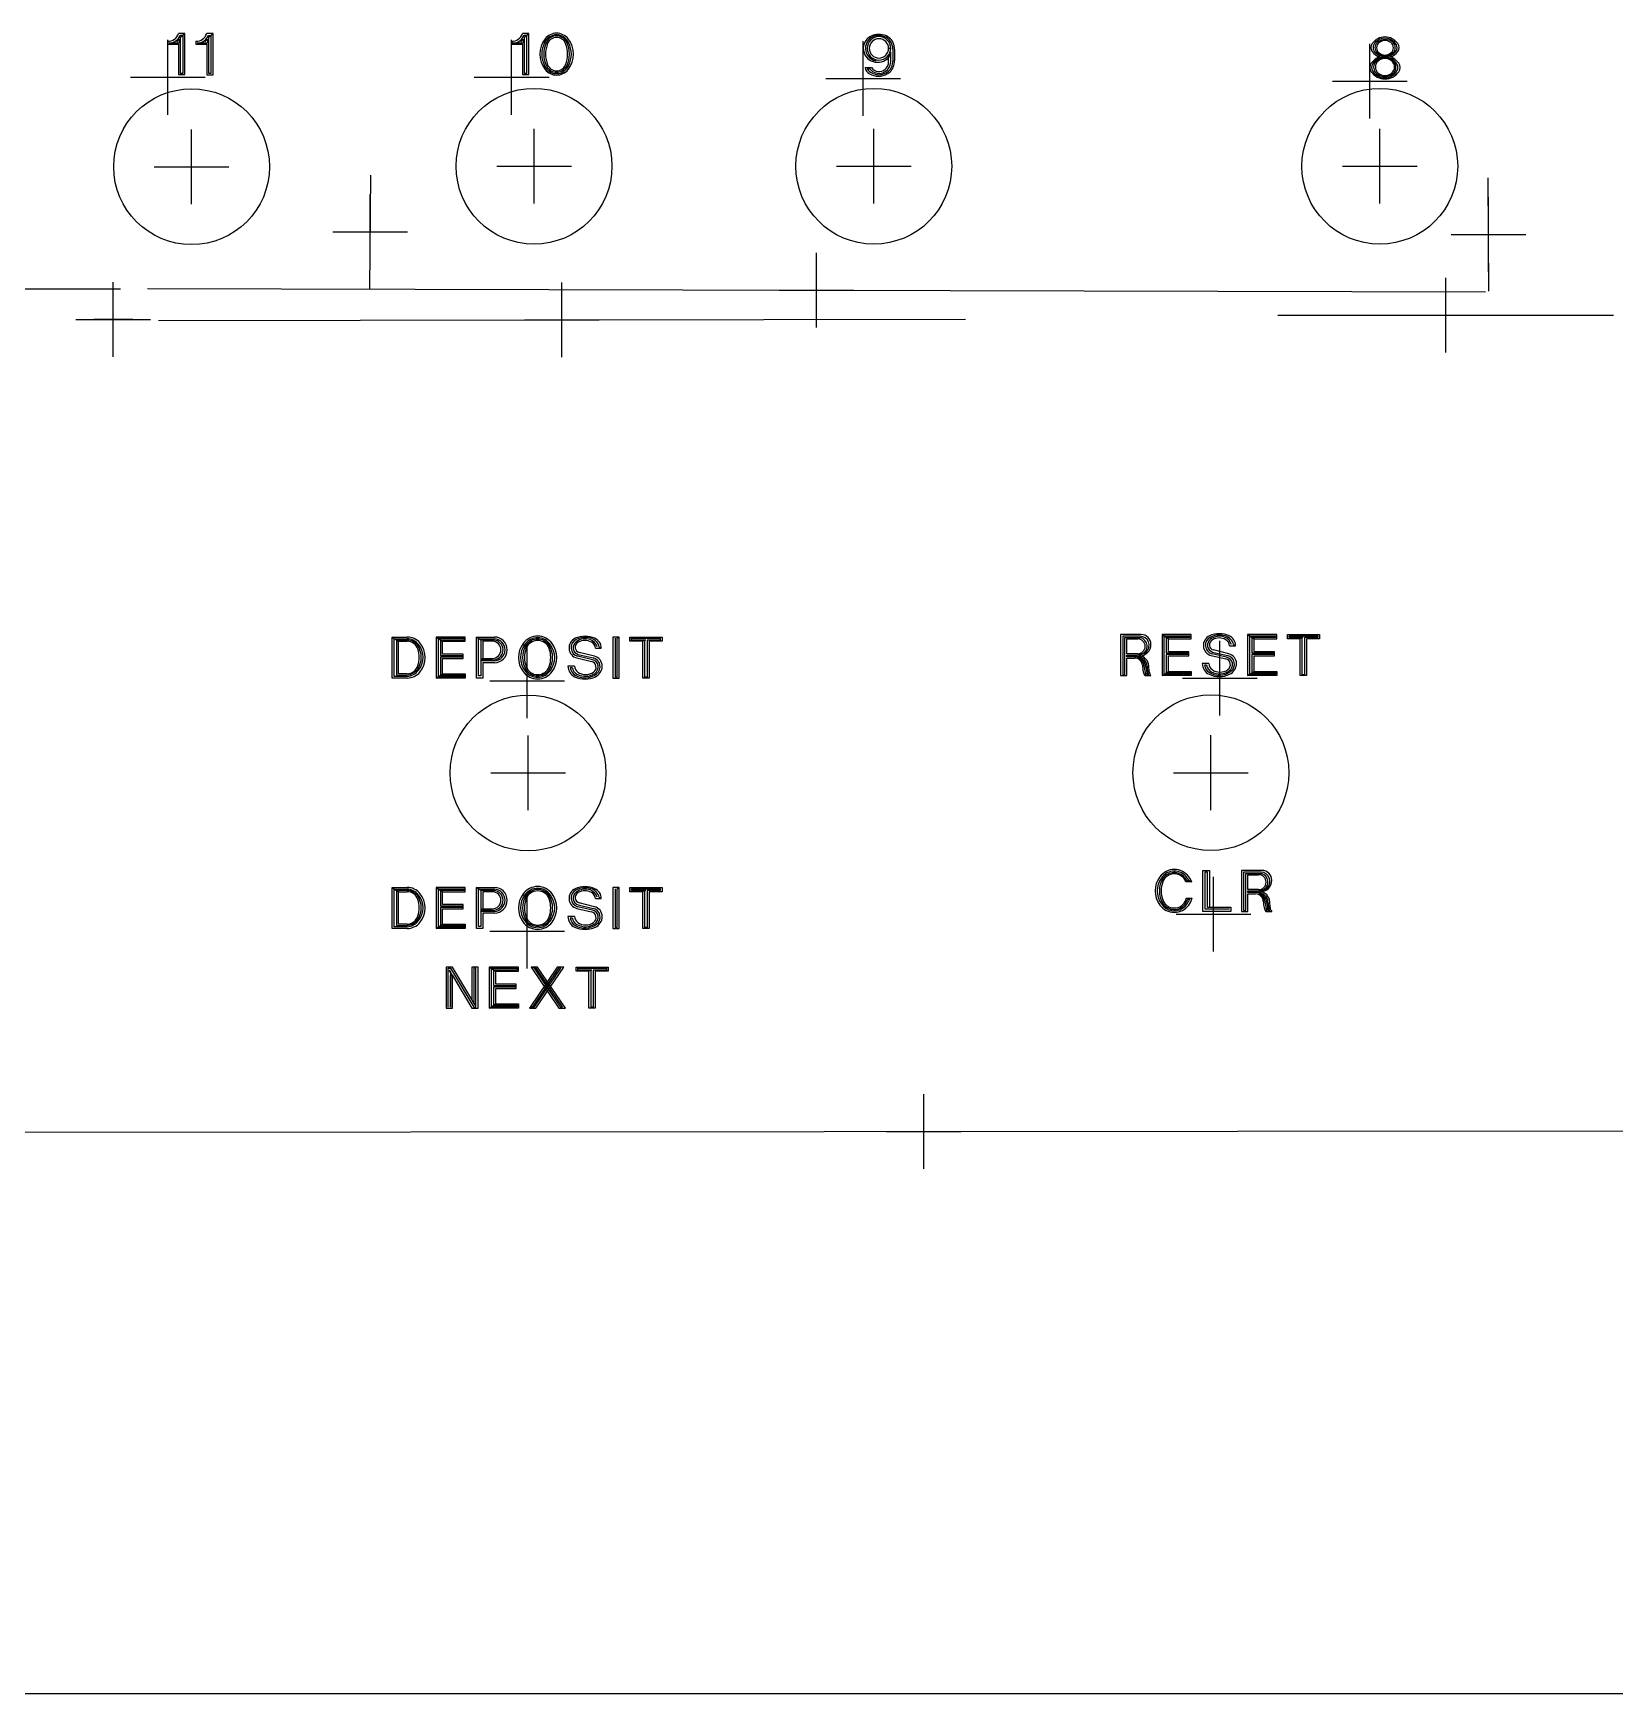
# Model space of a CAD drawing. Header units: millimetres. Extents: x -1 to 346, y -1 to 125.
# Drawn here: x 139.9 to 198.7, y 0 to 61.8 of the extents above; entities that cross this region are included whole.
import ezdxf

# ---------------------------------------------------------------- set-up
doc = ezdxf.new("R2010")
doc.units = ezdxf.units.MM
for name, color, linetype in [('Contour', 7, 'CONTINUOUS'), ('Engraving', 7, 'CONTINUOUS'), ('Reference_points', 1, 'CONTINUOUS')]:
    doc.layers.add(name, color=color, linetype=linetype)

msp = doc.modelspace()

# ---------------------------------------------------------------- linework, layer by layer
at = {"layer": 'Contour', "color": 7, "linetype": 'CONTINUOUS'}
msp.add_line((346, 0), (0, 0), dxfattribs=at)
for centre in [(145.745, 56.848), (158.491, 56.865), (171.138, 56.865), (189.973, 56.865), (158.269, 34.279), (183.686, 34.29)]:
    msp.add_circle(centre, 2.9, dxfattribs=at)
at = {"layer": 'Engraving', "color": 255, "linetype": 'CONTINUOUS'}
for p, q in [((144.85892, 61.5165), (144.85892, 61.40508)), ((144.85892, 61.40508), (145.25683, 61.40508)), ((145.28867, 61.45283), (144.90667, 61.45283)), ((145.19317, 61.50058), (145.28867, 61.59608)), ((145.49558, 61.803), (145.25683, 61.803)), ((145.25683, 61.40508), (145.25683, 60.275)), ((145.28867, 61.59608), (145.28867, 61.45283)), ((145.3205, 61.73933), (145.416, 61.73933)), ((145.33642, 61.67567), (145.49558, 61.803)), ((145.33642, 60.32275), (145.33642, 61.67567)), ((145.416, 61.73933), (145.416, 60.32275)), ((145.49558, 60.275), (145.49558, 61.803)), ((145.90892, 61.5155), (145.90892, 61.40408)), ((145.90892, 61.40408), (146.30683, 61.40408)), ((146.33867, 61.45183), (145.95667, 61.45183)), ((146.24317, 61.49958), (146.33867, 61.59508)), ((146.54558, 61.802), (146.30683, 61.802)), ((146.30683, 61.40408), (146.30683, 60.274)), ((146.33867, 61.59508), (146.33867, 61.45183)), ((146.3705, 61.73833), (146.466, 61.73833)), ((146.38642, 61.67467), (146.54558, 61.802)), ((146.38642, 60.32175), (146.38642, 61.67467)), ((146.466, 61.73833), (146.466, 60.32175)), ((146.54558, 60.274), (146.54558, 61.802)), ((157.65992, 61.5165), (157.65992, 61.40508)), ((157.65992, 61.40508), (158.05783, 61.40508)), ((158.08967, 61.45283), (157.70767, 61.45283)), ((157.99417, 61.50058), (158.08967, 61.59608)), ((158.29658, 61.803), (158.05783, 61.803)), ((158.05783, 61.40508), (158.05783, 60.275)), ((158.08967, 61.59608), (158.08967, 61.45283)), ((158.1215, 61.73933), (158.217, 61.73933)), ((158.13742, 61.67567), (158.29658, 61.803)), ((158.13742, 60.32275), (158.13742, 61.67567)), ((158.217, 61.73933), (158.217, 60.32275)), ((158.29658, 60.275), (158.29658, 61.803)), ((158.885, 61.46775), (158.90092, 61.611)), ((158.99642, 61.43592), (158.885, 61.46775)), ((158.96458, 61.49958), (158.99642, 61.43592)), ((171.688, 60.9025), (171.76758, 61.25267)), ((171.76758, 61.25267), (171.688, 61.25267)), ((171.84717, 61.22083), (171.84717, 60.75925)), ((171.76758, 61.0935), (171.688, 60.9025)), ((171.688, 60.75925), (171.688, 60.9025)), ((171.76758, 60.75925), (171.76758, 61.0935)), ((189.975, 60.94075), (189.784, 60.71792)), ((189.784, 60.71792), (189.91133, 60.78158)), ((189.94317, 61.084), (189.81583, 61.084)), ((189.81583, 61.084), (189.975, 60.94075)), ((189.8795, 61.09992), (189.94317, 61.084)), ((190.13417, 60.94075), (190.21375, 60.94075)), ((145.25683, 60.275), (145.49558, 60.275)), ((145.416, 60.32275), (145.33642, 60.32275)), ((146.30683, 60.274), (146.54558, 60.274)), ((146.466, 60.32175), (146.38642, 60.32175)), ((158.05783, 60.275), (158.29658, 60.275)), ((158.217, 60.32275), (158.13742, 60.32275)), ((170.81258, 60.53642), (171.05133, 60.53642)), ((170.89217, 60.48867), (170.98767, 60.48867)), ((152.40202, 56.53195), (152.37198, 52.30405)), ((194.02851, 52.21904), (194.00149, 56.43696)), ((78.843, 52.31273), (143.103, 52.29927)), ((144.10607, 52.3164), (193.90193, 52.1956)), ((186.181, 51.32049), (198.675, 51.32551)), ((143.554, 51.161), (142.102, 51.161)), ((144.51402, 51.12062), (174.54998, 51.16938)), ((153.29158, 39.27633), (153.212, 39.34)), ((153.212, 39.34), (153.76908, 39.34)), ((153.212, 37.812), (153.212, 39.34)), ((153.212, 39.34), (153.45075, 39.18083)), ((153.37117, 39.22858), (153.29158, 39.27633)), ((153.29158, 39.27633), (153.76908, 39.27633)), ((153.29158, 37.87567), (153.29158, 39.27633)), ((153.37117, 39.22858), (153.37117, 37.92342)), ((153.785, 39.22858), (153.37117, 39.22858)), ((153.45075, 39.18083), (153.76908, 39.18083)), ((153.45075, 37.97117), (153.45075, 39.18083)), ((154.9315, 39.29225), (154.85192, 39.34)), ((154.85192, 39.34), (154.85192, 37.812)), ((155.93425, 39.34), (154.85192, 39.34)), ((154.85192, 39.34), (155.09067, 39.18083)), ((155.09067, 39.18083), (154.85192, 39.34)), ((154.9315, 39.29225), (155.8865, 39.29225)), ((154.9315, 37.85975), (154.9315, 39.29225)), ((155.8865, 39.22858), (155.01108, 39.22858)), ((155.01108, 39.22858), (155.01108, 38.65558)), ((155.09067, 38.70333), (155.09067, 39.18083)), ((155.09067, 39.18083), (155.93425, 39.18083)), ((155.8865, 39.29225), (155.8865, 39.22858)), ((155.93425, 39.18083), (155.93425, 39.34)), ((156.50808, 39.22858), (156.34892, 39.34)), ((156.34892, 39.34), (157.01742, 39.34)), ((156.34892, 37.812), (156.34892, 39.34)), ((156.4285, 37.89158), (156.4285, 39.27633)), ((156.4285, 39.27633), (157.01742, 39.27633)), ((156.50808, 39.22858), (156.50808, 37.89158)), ((157.0015, 39.22858), (156.50808, 39.22858)), ((156.93783, 39.18083), (156.58767, 39.18083)), ((156.58767, 39.18083), (156.58767, 38.54417)), ((158.19542, 38.91025), (158.084, 39.10125)), ((158.14767, 39.0535), (158.21133, 39.0535)), ((158.21133, 39.0535), (158.19542, 38.91025)), ((160.91683, 38.97392), (160.99642, 38.92617)), ((161.66475, 39.34), (161.426, 39.34)), ((161.426, 39.34), (161.426, 37.812)), ((161.50558, 39.29225), (161.50558, 37.84383)), ((161.58517, 39.29225), (161.66475, 39.34)), ((161.58517, 37.84383), (161.58517, 39.29225)), ((161.66475, 37.812), (161.66475, 39.34)), ((162.062, 39.18083), (162.062, 39.34)), ((162.062, 39.34), (163.25575, 39.34)), ((162.5395, 39.18083), (162.062, 39.18083)), ((162.12567, 39.22858), (162.12567, 39.29225)), ((162.12567, 39.29225), (163.19208, 39.29225)), ((162.65092, 39.22858), (162.12567, 39.22858)), ((162.61908, 39.22858), (162.5395, 39.18083)), ((162.5395, 37.812), (162.5395, 39.18083)), ((162.61908, 37.84383), (162.61908, 39.22858)), ((163.19208, 39.22858), (162.69867, 39.22858)), ((162.69867, 39.22858), (162.69867, 37.84383)), ((163.25575, 39.18083), (162.77825, 39.18083)), ((162.77825, 39.18083), (162.77825, 37.812)), ((163.19208, 39.29225), (163.19208, 39.22858)), ((163.25575, 39.34), (163.25575, 39.18083)), ((181.088, 39.432), (180.324, 39.432)), ((180.324, 39.432), (180.324, 37.904)), ((181.05617, 39.36833), (180.40358, 39.36833)), ((180.40358, 39.36833), (180.40358, 37.93583)), ((180.48317, 37.93583), (180.48317, 39.32058)), ((180.48317, 39.32058), (181.05617, 39.32058)), ((180.56275, 38.71575), (180.56275, 39.27283)), ((180.56275, 39.27283), (180.96067, 39.27283)), ((181.9475, 39.38325), (181.86792, 39.431)), ((181.86792, 39.431), (181.86792, 37.903)), ((182.95025, 39.431), (181.86792, 39.431)), ((181.86792, 39.431), (182.10667, 39.27183)), ((182.10667, 39.27183), (181.86792, 39.431)), ((181.9475, 39.38325), (182.9025, 39.38325)), ((181.9475, 37.95075), (181.9475, 39.38325)), ((182.9025, 39.31958), (182.02708, 39.31958)), ((182.02708, 39.31958), (182.02708, 38.74658)), ((182.10667, 38.79433), (182.10667, 39.27183)), ((182.10667, 39.27183), (182.95025, 39.27183)), ((182.9025, 39.38325), (182.9025, 39.31958)), ((182.95025, 39.27183), (182.95025, 39.431)), ((184.38358, 39.01717), (184.60642, 39.01717)), ((184.52683, 39.06492), (184.60642, 39.01717)), ((185.1315, 39.38325), (185.05192, 39.431)), ((185.05192, 39.431), (185.05192, 37.903)), ((186.13425, 39.431), (185.05192, 39.431)), ((185.05192, 39.431), (185.29067, 39.27183)), ((185.29067, 39.27183), (185.05192, 39.431)), ((185.1315, 39.38325), (186.0865, 39.38325)), ((185.1315, 37.95075), (185.1315, 39.38325)), ((186.0865, 39.31958), (185.21108, 39.31958)), ((185.21108, 39.31958), (185.21108, 38.74658)), ((185.29067, 38.79433), (185.29067, 39.27183)), ((185.29067, 39.27183), (186.13425, 39.27183)), ((186.0865, 39.38325), (186.0865, 39.31958)), ((186.13425, 39.27183), (186.13425, 39.431)), ((186.532, 39.27183), (186.532, 39.431)), ((186.532, 39.431), (187.72575, 39.431)), ((187.0095, 39.27183), (186.532, 39.27183)), ((186.59567, 39.31958), (186.59567, 39.38325)), ((186.59567, 39.38325), (187.66208, 39.38325)), ((187.12092, 39.31958), (186.59567, 39.31958)), ((187.08908, 39.31958), (187.0095, 39.27183)), ((187.0095, 37.903), (187.0095, 39.27183)), ((187.08908, 37.93483), (187.08908, 39.31958)), ((187.66208, 39.31958), (187.16867, 39.31958)), ((187.16867, 39.31958), (187.16867, 37.93483)), ((187.72575, 39.27183), (187.24825, 39.27183)), ((187.24825, 39.27183), (187.24825, 37.903)), ((187.66208, 39.38325), (187.66208, 39.31958)), ((187.72575, 39.431), (187.72575, 39.27183)), ((155.01108, 38.65558), (155.82283, 38.65558)), ((155.82283, 38.59192), (155.01108, 38.59192)), ((155.01108, 38.59192), (155.01108, 37.92342)), ((155.85467, 38.70333), (155.09067, 38.70333)), ((155.09067, 37.97117), (155.09067, 38.54417)), ((155.09067, 38.54417), (155.85467, 38.54417)), ((155.82283, 38.65558), (155.82283, 38.59192)), ((155.85467, 38.54417), (155.85467, 38.70333)), ((156.50808, 38.44867), (156.58767, 38.54417)), ((157.01742, 38.44867), (156.50808, 38.44867)), ((156.58767, 38.54417), (156.93783, 38.54417)), ((156.58767, 38.54417), (156.58767, 38.49642)), ((156.58767, 38.49642), (157.03333, 38.49642)), ((157.01742, 38.385), (156.58767, 38.385)), ((156.58767, 38.385), (156.58767, 37.812)), ((160.08917, 38.56008), (160.63033, 38.43275)), ((160.66217, 38.49642), (160.121, 38.62375)), ((160.13692, 38.68742), (160.694, 38.56008)), ((160.74175, 38.62375), (160.16875, 38.767)), ((160.77358, 38.92617), (160.99642, 38.92617)), ((180.96067, 38.71575), (180.56275, 38.71575)), ((180.56275, 38.60433), (180.56275, 38.668)), ((180.56275, 38.668), (180.94475, 38.668)), ((180.94475, 38.60433), (180.56275, 38.60433)), ((180.56275, 37.904), (180.56275, 38.55658)), ((180.56275, 38.55658), (180.84925, 38.55658)), ((181.10392, 38.69983), (180.96067, 38.71575)), ((180.96067, 38.71575), (181.02433, 38.63617)), ((182.02708, 38.74658), (182.83883, 38.74658)), ((182.83883, 38.68292), (182.02708, 38.68292)), ((182.02708, 38.68292), (182.02708, 38.01442)), ((182.87067, 38.79433), (182.10667, 38.79433)), ((182.10667, 38.06217), (182.10667, 38.63517)), ((182.10667, 38.63517), (182.87067, 38.63517)), ((182.83883, 38.74658), (182.83883, 38.68292)), ((182.87067, 38.63517), (182.87067, 38.79433)), ((183.60367, 38.34867), (183.36492, 38.34867)), ((183.69917, 38.65108), (184.24033, 38.52375)), ((184.27217, 38.58742), (183.731, 38.71475)), ((183.74692, 38.77842), (184.304, 38.65108)), ((184.35175, 38.71475), (183.77875, 38.858)), ((185.21108, 38.74658), (186.02283, 38.74658)), ((186.02283, 38.68292), (185.21108, 38.68292)), ((185.21108, 38.68292), (185.21108, 38.01442)), ((186.05467, 38.79433), (185.29067, 38.79433)), ((185.29067, 38.06217), (185.29067, 38.63517)), ((185.29067, 38.63517), (186.05467, 38.63517)), ((186.02283, 38.74658), (186.02283, 38.68292)), ((186.05467, 38.63517), (186.05467, 38.79433)), ((153.76908, 37.812), (153.212, 37.812)), ((153.76908, 37.87567), (153.29158, 37.87567)), ((153.37117, 37.92342), (153.76908, 37.92342)), ((153.76908, 37.97117), (153.45075, 37.97117)), ((154.85192, 37.812), (155.09067, 37.97117)), ((154.85192, 37.812), (155.09067, 37.97117)), ((155.93425, 37.812), (154.85192, 37.812)), ((155.90242, 37.85975), (154.9315, 37.85975)), ((155.01108, 37.92342), (155.90242, 37.92342)), ((155.09067, 37.97117), (155.93425, 37.97117)), ((155.90242, 37.92342), (155.90242, 37.85975)), ((155.93425, 37.97117), (155.93425, 37.812)), ((156.58767, 37.812), (156.34892, 37.812)), ((156.50808, 37.89158), (156.4285, 37.89158)), ((159.99367, 38.25767), (159.75492, 38.25767)), ((159.8345, 38.20992), (159.91408, 38.20992)), ((161.426, 37.812), (161.66475, 37.812)), ((161.50558, 37.84383), (161.58517, 37.84383)), ((162.77825, 37.812), (162.5395, 37.812)), ((162.69867, 37.84383), (162.61908, 37.84383)), ((180.324, 37.904), (180.56275, 37.904)), ((180.40358, 37.93583), (180.48317, 37.93583)), ((181.23125, 37.904), (181.26308, 37.95175)), ((181.23125, 37.904), (181.45408, 37.904)), ((181.26308, 38.23825), (181.31083, 37.93583)), ((181.31083, 37.93583), (181.35858, 37.91992)), ((181.39042, 38.04725), (181.3745, 38.27008)), ((181.86792, 37.903), (182.10667, 38.06217)), ((181.86792, 37.903), (182.10667, 38.06217)), ((182.95025, 37.903), (181.86792, 37.903)), ((182.91842, 37.95075), (181.9475, 37.95075)), ((182.02708, 38.01442), (182.91842, 38.01442)), ((182.10667, 38.06217), (182.95025, 38.06217)), ((182.91842, 38.01442), (182.91842, 37.95075)), ((182.95025, 38.06217), (182.95025, 37.903)), ((183.4445, 38.30092), (183.52408, 38.30092)), ((185.05192, 37.903), (185.29067, 38.06217)), ((185.05192, 37.903), (185.29067, 38.06217)), ((186.13425, 37.903), (185.05192, 37.903)), ((186.10242, 37.95075), (185.1315, 37.95075)), ((185.21108, 38.01442), (186.10242, 38.01442)), ((185.29067, 38.06217), (186.13425, 38.06217)), ((186.10242, 38.01442), (186.10242, 37.95075)), ((186.13425, 38.06217), (186.13425, 37.903)), ((187.24825, 37.903), (187.0095, 37.903)), ((187.16867, 37.93483), (187.08908, 37.93483)), ((182.78583, 30.27), (182.70625, 30.39733)), ((183.391, 29.124), (183.391, 30.652)), ((183.391, 30.652), (183.62975, 30.652)), ((183.47058, 29.20358), (183.47058, 30.60425)), ((183.47058, 30.60425), (183.55017, 30.60425)), ((183.55017, 30.60425), (183.55017, 29.28317)), ((183.62975, 30.652), (183.62975, 29.28317)), ((185.587, 30.651), (184.823, 30.651)), ((184.823, 30.651), (184.823, 29.123)), ((185.55517, 30.58733), (184.90258, 30.58733)), ((184.90258, 30.58733), (184.90258, 29.15483)), ((184.98217, 29.15483), (184.98217, 30.53958)), ((184.98217, 30.53958), (185.55517, 30.53958)), ((185.06175, 29.93475), (185.06175, 30.49183)), ((185.06175, 30.49183), (185.45967, 30.49183)), ((153.29158, 29.95433), (153.212, 30.018)), ((153.212, 30.018), (153.76908, 30.018)), ((153.212, 28.49), (153.212, 30.018)), ((153.212, 30.018), (153.45075, 29.85883)), ((153.37117, 29.90658), (153.29158, 29.95433)), ((153.29158, 29.95433), (153.76908, 29.95433)), ((153.29158, 28.55367), (153.29158, 29.95433)), ((153.37117, 29.90658), (153.37117, 28.60142)), ((153.785, 29.90658), (153.37117, 29.90658)), ((153.45075, 29.85883), (153.76908, 29.85883)), ((153.45075, 28.64917), (153.45075, 29.85883)), ((154.9315, 29.97025), (154.85192, 30.018)), ((154.85192, 30.018), (154.85192, 28.49)), ((155.93425, 30.018), (154.85192, 30.018)), ((154.85192, 30.018), (155.09067, 29.85883)), ((155.09067, 29.85883), (154.85192, 30.018)), ((154.9315, 29.97025), (155.8865, 29.97025)), ((154.9315, 28.53775), (154.9315, 29.97025)), ((155.8865, 29.90658), (155.01108, 29.90658)), ((155.01108, 29.90658), (155.01108, 29.33358)), ((155.09067, 29.38133), (155.09067, 29.85883)), ((155.09067, 29.85883), (155.93425, 29.85883)), ((155.8865, 29.97025), (155.8865, 29.90658)), ((155.93425, 29.85883), (155.93425, 30.018)), ((156.50808, 29.90658), (156.34892, 30.018)), ((156.34892, 30.018), (157.01742, 30.018)), ((156.34892, 28.49), (156.34892, 30.018)), ((156.4285, 28.56958), (156.4285, 29.95433)), ((156.4285, 29.95433), (157.01742, 29.95433)), ((156.50808, 29.90658), (156.50808, 28.56958)), ((157.0015, 29.90658), (156.50808, 29.90658)), ((156.93783, 29.85883), (156.58767, 29.85883)), ((156.58767, 29.85883), (156.58767, 29.22217)), ((158.19542, 29.58825), (158.084, 29.77925)), ((158.14767, 29.7315), (158.21133, 29.7315)), ((158.21133, 29.7315), (158.19542, 29.58825)), ((161.66475, 30.018), (161.426, 30.018)), ((161.426, 30.018), (161.426, 28.49)), ((161.50558, 29.97025), (161.50558, 28.52183)), ((161.58517, 29.97025), (161.66475, 30.018)), ((161.58517, 28.52183), (161.58517, 29.97025)), ((161.66475, 28.49), (161.66475, 30.018)), ((162.062, 29.85883), (162.062, 30.018)), ((162.062, 30.018), (163.25575, 30.018)), ((162.5395, 29.85883), (162.062, 29.85883)), ((162.12567, 29.90658), (162.12567, 29.97025)), ((162.12567, 29.97025), (163.19208, 29.97025)), ((162.65092, 29.90658), (162.12567, 29.90658)), ((162.61908, 29.90658), (162.5395, 29.85883)), ((162.5395, 28.49), (162.5395, 29.85883)), ((162.61908, 28.52183), (162.61908, 29.90658)), ((163.19208, 29.90658), (162.69867, 29.90658)), ((162.69867, 29.90658), (162.69867, 28.52183)), ((163.25575, 29.85883), (162.77825, 29.85883)), ((162.77825, 29.85883), (162.77825, 28.49)), ((163.19208, 29.97025), (163.19208, 29.90658)), ((163.25575, 30.018), (163.25575, 29.85883)), ((182.97683, 30.22225), (182.754, 30.22225)), ((182.8495, 30.27), (182.78583, 30.27)), ((182.86542, 30.28592), (182.97683, 30.22225)), ((185.45967, 29.93475), (185.06175, 29.93475)), ((185.06175, 29.82333), (185.06175, 29.887)), ((185.06175, 29.887), (185.44375, 29.887)), ((185.44375, 29.82333), (185.06175, 29.82333)), ((185.06175, 29.123), (185.06175, 29.77558)), ((185.06175, 29.77558), (185.34825, 29.77558)), ((185.60292, 29.91883), (185.45967, 29.93475)), ((185.45967, 29.93475), (185.52333, 29.85517)), ((155.01108, 29.33358), (155.82283, 29.33358)), ((155.82283, 29.26992), (155.01108, 29.26992)), ((155.01108, 29.26992), (155.01108, 28.60142)), ((155.85467, 29.38133), (155.09067, 29.38133)), ((155.09067, 28.64917), (155.09067, 29.22217)), ((155.09067, 29.22217), (155.85467, 29.22217)), ((155.82283, 29.33358), (155.82283, 29.26992)), ((155.85467, 29.22217), (155.85467, 29.38133)), ((156.50808, 29.12667), (156.58767, 29.22217)), ((157.01742, 29.12667), (156.50808, 29.12667)), ((156.58767, 29.22217), (156.93783, 29.22217)), ((156.58767, 29.22217), (156.58767, 29.17442)), ((156.58767, 29.17442), (157.03333, 29.17442)), ((157.01742, 29.063), (156.58767, 29.063)), ((156.58767, 29.063), (156.58767, 28.49)), ((160.08917, 29.23808), (160.63033, 29.11075)), ((160.66217, 29.17442), (160.121, 29.30175)), ((160.13692, 29.36542), (160.694, 29.23808)), ((160.74175, 29.30175), (160.16875, 29.445)), ((160.77358, 29.60417), (160.99642, 29.60417)), ((160.91683, 29.65192), (160.99642, 29.60417)), ((182.72217, 29.39458), (182.83358, 29.58558)), ((182.76992, 29.61742), (182.99275, 29.61742)), ((182.83358, 29.58558), (182.89725, 29.58558)), ((184.42558, 29.124), (183.391, 29.124)), ((184.37783, 29.20358), (183.47058, 29.20358)), ((183.55017, 29.28317), (184.42558, 29.28317)), ((184.42558, 29.28317), (184.42558, 29.124)), ((184.823, 29.123), (185.06175, 29.123)), ((184.90258, 29.15483), (184.98217, 29.15483)), ((185.73025, 29.123), (185.76208, 29.17075)), ((185.73025, 29.123), (185.95308, 29.123)), ((185.76208, 29.45725), (185.80983, 29.15483)), ((185.80983, 29.15483), (185.85758, 29.13892)), ((185.88942, 29.26625), (185.8735, 29.48908)), ((153.76908, 28.49), (153.212, 28.49)), ((153.76908, 28.55367), (153.29158, 28.55367)), ((153.37117, 28.60142), (153.76908, 28.60142)), ((153.76908, 28.64917), (153.45075, 28.64917)), ((154.85192, 28.49), (155.09067, 28.64917)), ((154.85192, 28.49), (155.09067, 28.64917)), ((155.93425, 28.49), (154.85192, 28.49)), ((155.90242, 28.53775), (154.9315, 28.53775)), ((155.01108, 28.60142), (155.90242, 28.60142)), ((155.09067, 28.64917), (155.93425, 28.64917)), ((155.90242, 28.60142), (155.90242, 28.53775)), ((155.93425, 28.64917), (155.93425, 28.49)), ((156.58767, 28.49), (156.34892, 28.49)), ((156.50808, 28.56958), (156.4285, 28.56958)), ((159.99367, 28.93567), (159.75492, 28.93567)), ((159.8345, 28.88792), (159.91408, 28.88792)), ((161.426, 28.49), (161.66475, 28.49)), ((161.50558, 28.52183), (161.58517, 28.52183)), ((162.77825, 28.49), (162.5395, 28.49)), ((162.69867, 28.52183), (162.61908, 28.52183)), ((155.45575, 27.055), (155.217, 27.055)), ((155.217, 27.055), (155.217, 25.527)), ((155.29658, 25.55883), (155.29658, 27.00725)), ((155.29658, 27.00725), (155.37617, 27.00725)), ((155.45575, 26.73667), (155.32842, 26.94358)), ((155.32842, 26.94358), (155.37617, 26.864)), ((155.37617, 27.00725), (156.25158, 25.55883)), ((155.37617, 26.864), (155.37617, 25.55883)), ((155.37617, 25.55883), (155.37617, 26.73667)), ((155.37617, 26.73667), (155.45575, 26.73667)), ((156.172, 25.84533), (155.45575, 27.055)), ((155.45575, 25.527), (155.45575, 26.73667)), ((155.45575, 26.73667), (156.172, 25.527)), ((156.41075, 27.055), (156.172, 27.055)), ((156.172, 27.055), (156.172, 25.84533)), ((156.33117, 27.00725), (156.25158, 27.00725)), ((156.25158, 27.00725), (156.25158, 25.718)), ((156.33117, 25.55883), (156.33117, 27.00725)), ((156.41075, 25.527), (156.41075, 27.055)), ((156.9045, 27.00725), (156.82492, 27.055)), ((156.82492, 27.055), (156.82492, 25.527)), ((157.90725, 27.055), (156.82492, 27.055)), ((156.82492, 27.055), (157.06367, 26.89583)), ((157.06367, 26.89583), (156.82492, 27.055)), ((156.9045, 27.00725), (157.8595, 27.00725)), ((156.9045, 25.57475), (156.9045, 27.00725)), ((157.8595, 26.94358), (156.98408, 26.94358)), ((156.98408, 26.94358), (156.98408, 26.37058)), ((157.06367, 26.41833), (157.06367, 26.89583)), ((157.06367, 26.89583), (157.90725, 26.89583)), ((157.8595, 27.00725), (157.8595, 26.94358)), ((157.90725, 26.89583), (157.90725, 27.055)), ((159.3565, 27.055), (158.32192, 25.527)), ((158.497, 27.00725), (158.38558, 27.055)), ((158.38558, 27.055), (159.42017, 25.527)), ((158.62433, 27.055), (158.38558, 27.055)), ((159.40425, 27.00725), (158.43333, 25.57475)), ((158.497, 27.00725), (159.46792, 25.57475)), ((158.57658, 27.00725), (158.497, 27.00725)), ((158.51292, 25.57475), (159.48383, 27.00725)), ((158.56067, 25.527), (159.59525, 27.055)), ((159.5475, 25.57475), (158.57658, 27.00725)), ((159.65892, 25.527), (158.62433, 27.055)), ((159.59525, 27.055), (159.3565, 27.055)), ((159.48383, 27.00725), (159.40425, 27.00725)), ((160.056, 26.89583), (160.056, 27.055)), ((160.056, 27.055), (161.24975, 27.055)), ((160.5335, 26.89583), (160.056, 26.89583)), ((160.11967, 26.94358), (160.11967, 27.00725)), ((160.11967, 27.00725), (161.18608, 27.00725)), ((160.64492, 26.94358), (160.11967, 26.94358)), ((160.61308, 26.94358), (160.5335, 26.89583)), ((160.5335, 25.527), (160.5335, 26.89583)), ((160.61308, 25.55883), (160.61308, 26.94358)), ((161.18608, 26.94358), (160.69267, 26.94358)), ((160.69267, 26.94358), (160.69267, 25.55883)), ((161.24975, 26.89583), (160.77225, 26.89583)), ((160.77225, 26.89583), (160.77225, 25.527)), ((161.18608, 27.00725), (161.18608, 26.94358)), ((161.24975, 27.055), (161.24975, 26.89583)), ((156.98408, 26.37058), (157.79583, 26.37058)), ((157.79583, 26.30692), (156.98408, 26.30692)), ((156.98408, 26.30692), (156.98408, 25.63842)), ((157.82767, 26.41833), (157.06367, 26.41833)), ((157.06367, 25.68617), (157.06367, 26.25917)), ((157.06367, 26.25917), (157.82767, 26.25917)), ((157.79583, 26.37058), (157.79583, 26.30692)), ((157.82767, 26.25917), (157.82767, 26.41833)), ((155.217, 25.527), (155.45575, 25.527)), ((156.29933, 25.63842), (156.172, 25.84533)), ((156.172, 25.527), (156.41075, 25.527)), ((156.25158, 25.718), (156.29933, 25.63842)), ((156.25158, 25.55883), (156.33117, 25.55883)), ((156.82492, 25.527), (157.06367, 25.68617)), ((156.82492, 25.527), (157.06367, 25.68617)), ((157.90725, 25.527), (156.82492, 25.527)), ((157.87542, 25.57475), (156.9045, 25.57475)), ((156.98408, 25.63842), (157.87542, 25.63842)), ((157.06367, 25.68617), (157.90725, 25.68617)), ((157.87542, 25.63842), (157.87542, 25.57475)), ((157.90725, 25.68617), (157.90725, 25.527)), ((158.43333, 25.57475), (158.32192, 25.527)), ((158.32192, 25.527), (158.56067, 25.527)), ((158.43333, 25.57475), (158.51292, 25.57475)), ((159.42017, 25.527), (159.65892, 25.527)), ((159.46792, 25.57475), (159.5475, 25.57475)), ((160.77225, 25.527), (160.5335, 25.527)), ((160.69267, 25.55883), (160.61308, 25.55883))]:
    msp.add_line(p, q, dxfattribs=at)
at = {"layer": 'Engraving', "color": 7, "linetype": 'CONTINUOUS'}
msp.add_line((0.20205, 20.80332), (345.78795, 21.06268), dxfattribs=at)
at = {"layer": 'Engraving', "color": 255, "linetype": 'CONTINUOUS'}
for centre, radius, start, end in [((159.33067, 61.26684), 0.55057, 38.68866, 141.31134), ((144.85914, 61.93578), 0.41928, 269.97013, 341.53764), ((144.90873, 61.89198), 0.43915, 269.7304, 339.6599), ((145.90914, 61.93478), 0.41928, 269.97013, 341.53764), ((145.95873, 61.89098), 0.43915, 269.7304, 339.6599), ((157.66014, 61.93578), 0.41928, 269.97013, 341.53764), ((157.70973, 61.89198), 0.43915, 269.7304, 339.6599), ((159.6286, 61.038), 0.9262, 141.78203, 218.21797), ((159.71284, 61.038), 0.93274, 152.56531, 207.43469), ((159.85375, 61.038), 1.00184, 152.56531, 207.43469), ((159.33067, 61.27242), 0.48659, 23.66729, 156.33271), ((159.96796, 61.038), 1.04987, 157.72738, 202.27262), ((159.33067, 61.30325), 0.41541, 28.20527, 151.79473), ((159.33067, 61.29807), 0.36156, 22.4119, 157.5881), ((158.69337, 61.038), 1.04987, 337.72738, 382.27262), ((158.80758, 61.038), 1.00184, 332.56531, 387.43469), ((159.03273, 61.038), 0.9262, -38.21797, 38.21797), ((158.94849, 61.038), 0.93274, -27.43469, 27.43469), ((171.25497, 61.24788), 0.50828, 117.59773, 254.01572), ((171.30124, 61.25634), 0.47403, 104.98619, 258.96368), ((171.32988, 61.25267), 0.43771, 0, 180), ((171.32988, 61.25267), 0.43771, 180, 360), ((171.32988, 61.25267), 0.35813, 0, 180), ((171.32988, 61.25267), 0.35813, 180, 360), ((171.33048, 61.09515), 0.67863, 65.82266, 117.27366), ((171.31257, 61.00867), 0.71818, 73.80167, 100.74571), ((171.33862, 61.22059), 0.50854, 0.02727, 69.95677), ((171.39907, 61.25526), 0.50448, 10.61235, 65.48174), ((170.10023, 61.00596), 1.82702, -10.7955, 10.7955), ((189.89828, 61.28296), 0.2586, 144.21625, 215.78375), ((190.166, 61.08988), 0.58868, 35.79227, 144.20773), ((189.97516, 61.28296), 0.25489, 128.68866, 231.31134), ((190.02229, 61.28296), 0.23215, 127.95776, 232.04224), ((190.166, 61.13544), 0.49261, 44.69622, 135.30378), ((190.10019, 61.275), 0.24726, 129.42406, 230.57594), ((190.17396, 61.15849), 0.42575, 46.2417, 133.7583), ((190.166, 61.19104), 0.35392, 50.9784, 129.0216), ((190.23181, 61.275), 0.24726, 309.42406, 410.57594), ((190.30122, 61.28296), 0.24791, 312.41033, 407.58967), ((190.35902, 61.28074), 0.25528, 303.58967, 412.00514), ((190.43372, 61.28296), 0.2586, 324.21625, 395.78375), ((159.33067, 60.79777), 0.48429, 203.03732, 336.96268), ((159.33067, 60.77793), 0.36156, 202.4119, 337.5881), ((171.33011, 60.76092), 0.43748, 218.48619, 359.7811), ((171.27732, 61.32761), 0.59108, 254.06112, 314.01137), ((171.30266, 60.75897), 0.38534, 312.03292, 360.0421), ((171.38238, 60.75673), 0.5209, 301.70853, 349.71771), ((171.37442, 60.76288), 0.47276, 311.55146, 359.56064), ((189.88428, 60.54283), 0.27774, 145.03525, 214.96475), ((190.16693, 60.35324), 0.61806, 108.0916, 145.64819), ((189.89815, 60.54283), 0.23183, 146.68431, 213.31569), ((190.08677, 61.41877), 0.49092, 215.77965, 256.84021), ((190.2231, 60.32295), 0.62417, 98.19114, 146.20032), ((190.0685, 60.55939), 0.32569, 150.87231, 227.30825), ((190.15215, 60.43309), 0.46547, 35.29067, 142.27158), ((190.10441, 60.55875), 0.29485, 130.90831, 229.09169), ((190.23852, 61.61762), 0.68075, 231.61711, 263.88484), ((190.17396, 61.39921), 0.41986, 225.46682, 314.53318), ((190.166, 60.49281), 0.38503, 48.59155, 131.40845), ((190.166, 61.35896), 0.35392, 230.9784, 309.0216), ((190.13741, 60.39135), 0.55015, 30.45158, 87.02096), ((190.13691, 61.49962), 0.56413, 277.82863, 310.09635), ((190.24523, 61.41877), 0.49092, 283.15979, 324.22035), ((190.16507, 60.35324), 0.61806, 34.35181, 71.9084), ((190.22759, 60.55875), 0.29485, 310.90831, 409.09169), ((190.25769, 60.55143), 0.31299, 312.31971, 388.75565), ((190.41794, 60.54283), 0.23183, -33.31569, 33.31569), ((190.44772, 60.54283), 0.27774, 325.03525, 394.96475), ((159.33067, 60.80916), 0.55057, 218.68866, 321.31134), ((159.33067, 60.7839), 0.42079, 209.54324, 330.45676), ((171.1642, 60.61931), 0.36125, 193.26506, 237.8103), ((171.32741, 60.82212), 0.5483, 217.45735, 311.12147), ((171.31396, 60.8687), 0.65212, 238.34769, 301.65231), ((171.33358, 60.72525), 0.33959, 213.7833, 311.96667), ((190.166, 60.73204), 0.61708, 214.37141, 325.62859), ((190.15804, 60.67972), 0.52496, 210.21915, 329.78085), ((190.15804, 60.66235), 0.4621, 227.8041, 312.1959), ((190.166, 60.62469), 0.38503, 228.59155, 311.40845), ((153.76744, 38.71345), 0.62655, 40.11664, 89.84958), ((153.7693, 38.76156), 0.41928, 18.46236, 90.02987), ((153.75278, 38.72643), 0.55015, 38.56848, 88.30142), ((153.74458, 38.70478), 0.52536, 39.30724, 85.58713), ((153.50239, 38.58396), 0.79157, 325.03525, 394.96475), ((153.60069, 38.58396), 0.75806, -39.82125, 39.82125), ((153.59754, 38.576), 0.84505, -39.82125, 39.82125), ((156.93783, 38.8625), 0.31833, 270, 450), ((156.96797, 38.86035), 0.36976, 280.18161, 444.79749), ((157.01742, 38.8625), 0.4775, -90, 90), ((156.99738, 38.8625), 0.41432, -87.22816, 87.22816), ((158.79128, 38.576), 0.88098, 143.401, 216.599), ((158.79064, 38.576), 0.80089, 143.401, 216.599), ((158.93782, 38.576), 0.86936, 146.68431, 213.31569), ((158.62517, 38.70067), 0.6733, 36.50955, 143.49045), ((158.62517, 38.73543), 0.57374, 33.66786, 146.33214), ((158.62517, 38.75421), 0.4572, 19.95543, 160.04457), ((158.62517, 38.74717), 0.51487, 36.50955, 143.49045), ((158.31251, 38.576), 0.86936, 326.68431, 393.31569), ((158.45969, 38.576), 0.80089, -36.599, 36.599), ((158.45906, 38.576), 0.88098, 323.401, 396.599), ((160.18163, 38.93698), 0.38807, 113.72386, 256.21562), ((160.20186, 38.94568), 0.33193, 115.81144, 255.90059), ((160.22164, 38.94692), 0.27298, 127.00552, 251.91912), ((160.24054, 38.95792), 0.21737, 118.4702, 188.3997), ((160.39158, 38.47019), 0.89989, 65.99541, 114.00459), ((160.39679, 38.55772), 0.76609, 73.49639, 116.30179), ((160.39391, 38.71665), 0.56056, 70.33095, 126.90034), ((160.38362, 38.72126), 0.49379, 60.02488, 119.97512), ((160.43953, 38.85473), 0.4152, 16.68269, 69.8459), ((160.48966, 38.87092), 0.43941, 13.55608, 73.50632), ((160.50879, 38.9134), 0.26511, 2.7601, 62.71035), ((160.59855, 38.92759), 0.39787, 359.79565, 426.42703), ((180.96067, 38.99429), 0.27854, -90, 90), ((181.0266, 39.06365), 0.42749, 269.69622, 360.30378), ((181.04617, 39.02793), 0.34055, 316.92169, 448.31804), ((180.98524, 39.00292), 0.32549, -68.61584, 77.41325), ((181.08993, 39.06785), 0.36416, 359.69622, 450.30378), ((183.79163, 39.02798), 0.38807, 113.72386, 256.21562), ((183.81186, 39.03668), 0.33193, 115.81144, 255.90059), ((183.83164, 39.03792), 0.27298, 127.00552, 251.91912), ((183.85054, 39.04892), 0.21737, 118.4702, 188.3997), ((184.00158, 38.56119), 0.89989, 65.99541, 114.00459), ((183.82448, 39.04321), 0.19077, 187.84517, 256.12926), ((184.00679, 38.64872), 0.76609, 73.49639, 116.30179), ((184.00391, 38.80765), 0.56056, 70.33095, 126.90034), ((183.99363, 38.81226), 0.49379, 60.02488, 119.97512), ((184.04953, 38.94573), 0.4152, 16.68269, 69.8459), ((184.09966, 38.96192), 0.43941, 13.55608, 73.50632), ((184.11879, 39.0044), 0.26511, 2.7601, 62.71035), ((184.20855, 39.01859), 0.39787, 359.79565, 426.42703), ((153.25415, 38.58396), 0.96418, -18.7783, 18.7783), ((159.13123, 38.576), 0.99372, 160.34455, 199.65545), ((158.1191, 38.576), 0.99372, 340.34455, 379.65545), ((160.21448, 38.95221), 0.19077, 187.84517, 256.12926), ((160.5776, 38.21529), 0.22377, -53.74914, 76.36901), ((160.5983, 38.22082), 0.2829, 304.28695, 436.95236), ((160.62073, 38.23602), 0.33225, -52.85861, 77.25955), ((160.65255, 38.25879), 0.37571, 359.82907, 436.26501), ((180.84731, 38.26756), 0.28903, 3.65738, 89.61577), ((180.9574, 39.17836), 0.51052, 268.58041, 311.38581), ((180.94983, 38.2432), 0.36117, 1.73985, 90.80621), ((180.68241, 38.13499), 0.53769, 7.6341, 60.7973), ((180.84216, 38.19368), 0.42327, 6.04434, 75.97384), ((180.99186, 38.25459), 0.38296, 2.31852, 85.13542), ((183.80472, 38.34969), 0.43981, 180.13348, 245.105), ((183.89858, 38.36939), 0.29564, 184.01938, 235.47038), ((184.1876, 38.30629), 0.22377, -53.74914, 76.36901), ((184.2083, 38.31182), 0.2829, 304.28695, 436.95236), ((184.23073, 38.32702), 0.33225, -52.85861, 77.25955), ((184.26255, 38.34979), 0.37571, 359.82907, 436.26501), ((184.19844, 38.34969), 0.43981, 294.895, 359.86652), ((153.75826, 38.3984), 0.42737, 271.45108, 343.01859), ((153.70748, 38.49322), 0.57312, 276.17031, 320.71555), ((153.76744, 38.43855), 0.62655, 270.15042, 319.88336), ((153.73561, 38.43353), 0.55887, 273.43429, 323.16723), ((158.62517, 38.45133), 0.6733, 216.50955, 323.49045), ((158.62517, 38.40822), 0.56915, 212.96891, 327.03109), ((158.62517, 38.39779), 0.4572, 199.95543, 340.04457), ((158.62517, 38.41297), 0.51976, 217.23138, 322.76862), ((160.19472, 38.25869), 0.43981, 180.13348, 245.105), ((160.22731, 38.26488), 0.39664, 187.96457, 239.41557), ((160.25611, 38.25754), 0.34532, 187.92692, 241.09013), ((160.28858, 38.27839), 0.29564, 184.01938, 235.47038), ((160.39158, 38.68396), 0.90843, 245.13353, 294.86647), ((160.38821, 38.53408), 0.71026, 239.29159, 307.57567), ((160.3976, 38.51337), 0.63768, 241.074, 304.37862), ((160.41546, 38.45591), 0.51382, 235.03525, 304.96475), ((160.58844, 38.25869), 0.43981, 294.895, 359.86652), ((182.66538, 38.36845), 1.53185, 183.08549, 192.10379), ((181.54561, 38.12949), 0.38687, 192.27336, 215.65162), ((182.1331, 38.24669), 0.91865, 182.51255, 198.72676), ((183.0995, 38.33915), 1.79068, 182.72035, 193.53985), ((181.60499, 38.05684), 0.21479, 182.55979, 225.36519), ((183.83731, 38.35588), 0.39664, 187.96457, 239.41557), ((183.86611, 38.34854), 0.34532, 187.92692, 241.09013), ((184.00158, 38.77496), 0.90843, 245.13353, 294.86647), ((183.99821, 38.62508), 0.71026, 239.29159, 307.57567), ((184.0076, 38.60437), 0.63768, 241.074, 304.37862), ((184.02546, 38.54691), 0.51382, 235.03525, 304.96475), ((182.49036, 29.888), 0.88098, 143.401, 216.599), ((182.48973, 29.888), 0.80089, 143.401, 216.599), ((182.63691, 29.888), 0.86936, 146.68431, 213.31569), ((182.32425, 30.01267), 0.6733, 36.50955, 143.49045), ((182.32425, 30.06393), 0.56476, 32.27455, 147.72545), ((182.32425, 30.06621), 0.4572, 19.95543, 160.04457), ((182.32142, 30.05428), 0.51554, 41.71467, 142.86655), ((182.32901, 29.92205), 0.64817, 34.15066, 43.16896), ((182.1661, 29.87732), 0.88106, 23.0476, 37.46528), ((185.45967, 30.21329), 0.27854, -90, 90), ((185.54517, 30.24693), 0.34055, 316.92169, 448.31804), ((185.48424, 30.22192), 0.32549, -68.61584, 77.41325), ((185.58893, 30.28685), 0.36416, 359.69622, 450.30378), ((153.76744, 29.39145), 0.62655, 40.11664, 89.84958), ((153.7693, 29.43956), 0.41928, 18.46236, 90.02987), ((153.75278, 29.40443), 0.55015, 38.56848, 88.30142), ((153.74458, 29.38278), 0.52536, 39.30724, 85.58713), ((153.50239, 29.26196), 0.79157, 325.03525, 394.96475), ((153.60069, 29.26196), 0.75806, -39.82125, 39.82125), ((153.59754, 29.254), 0.84505, -39.82125, 39.82125), ((156.93783, 29.5405), 0.31833, 270, 450), ((156.96797, 29.53835), 0.36976, 280.18161, 444.79749), ((157.01742, 29.5405), 0.4775, -90, 90), ((156.99738, 29.5405), 0.41432, -87.22816, 87.22816), ((158.79128, 29.254), 0.88098, 143.401, 216.599), ((158.79064, 29.254), 0.80089, 143.401, 216.599), ((158.93782, 29.254), 0.86936, 146.68431, 213.31569), ((158.62517, 29.37867), 0.6733, 36.50955, 143.49045), ((158.62517, 29.41343), 0.57374, 33.66786, 146.33214), ((158.62517, 29.43221), 0.4572, 19.95543, 160.04457), ((158.62517, 29.42517), 0.51487, 36.50955, 143.49045), ((158.31251, 29.254), 0.86936, 326.68431, 393.31569), ((158.45969, 29.254), 0.80089, -36.599, 36.599), ((158.45906, 29.254), 0.88098, 323.401, 396.599), ((160.18163, 29.61498), 0.38807, 113.72386, 256.21562), ((160.20186, 29.62368), 0.33193, 115.81144, 255.90059), ((160.22164, 29.62492), 0.27298, 127.00552, 251.91912), ((160.24054, 29.63592), 0.21737, 118.4702, 188.3997), ((160.39158, 29.14819), 0.89989, 65.99541, 114.00459), ((160.39679, 29.23572), 0.76609, 73.49639, 116.30179), ((160.39391, 29.39465), 0.56056, 70.33095, 126.90034), ((160.38362, 29.39926), 0.49379, 60.02488, 119.97512), ((160.43953, 29.53273), 0.4152, 16.68269, 69.8459), ((160.48966, 29.54892), 0.43941, 13.55608, 73.50632), ((160.50879, 29.5914), 0.26511, 2.7601, 62.71035), ((160.59855, 29.60559), 0.39787, 359.79565, 426.42703), ((182.83032, 29.888), 0.99372, 160.34455, 199.65545), ((185.34631, 29.48656), 0.28903, 3.65738, 89.61577), ((185.4564, 30.39736), 0.51052, 268.58041, 311.38581), ((185.44883, 29.4622), 0.36117, 1.73985, 90.80621), ((185.18141, 29.35399), 0.53769, 7.6341, 60.7973), ((185.34116, 29.41268), 0.42327, 6.04434, 75.97384), ((185.5256, 30.28265), 0.42749, 269.69622, 360.30378), ((185.49086, 29.47359), 0.38296, 2.31852, 85.13542), ((153.25415, 29.26196), 0.96418, -18.7783, 18.7783), ((159.13123, 29.254), 0.99372, 160.34455, 199.65545), ((158.1191, 29.254), 0.99372, 340.34455, 379.65545), ((160.21448, 29.63021), 0.19077, 187.84517, 256.12926), ((160.5776, 28.89329), 0.22377, -53.74914, 76.36901), ((160.5983, 28.89882), 0.2829, 304.28695, 436.95236), ((160.62073, 28.91402), 0.33225, -52.85861, 77.25955), ((160.65255, 28.93679), 0.37571, 359.82907, 436.26501), ((182.32425, 29.76333), 0.6733, 216.50955, 323.49045), ((182.32425, 29.71207), 0.56476, 212.27455, 327.72545), ((182.32425, 29.70979), 0.4572, 199.95543, 340.04457), ((182.32218, 29.70298), 0.50507, 215.38625, 322.36715), ((181.7515, 29.8382), 1.04207, 344.15931, 347.7682), ((182.1574, 29.87555), 0.79465, 324.1807, 338.59838), ((182.12553, 29.89186), 0.90961, 324.43057, 342.43933), ((187.16438, 29.58745), 1.53185, 183.08549, 192.10379), ((186.04461, 29.34849), 0.38687, 192.27336, 215.65162), ((186.6321, 29.46569), 0.91865, 182.51255, 198.72676), ((187.5985, 29.55815), 1.79068, 182.72035, 193.53985), ((186.10399, 29.27584), 0.21479, 182.55979, 225.36519), ((153.75826, 29.0764), 0.42737, 271.45108, 343.01859), ((153.70748, 29.17122), 0.57312, 276.17031, 320.71555), ((153.76744, 29.11655), 0.62655, 270.15042, 319.88336), ((153.73561, 29.11153), 0.55887, 273.43429, 323.16723), ((158.62517, 29.12933), 0.6733, 216.50955, 323.49045), ((158.62517, 29.08622), 0.56915, 212.96891, 327.03109), ((158.62517, 29.07579), 0.4572, 199.95543, 340.04457), ((158.62517, 29.09097), 0.51976, 217.23138, 322.76862), ((160.19472, 28.93669), 0.43981, 180.13348, 245.105), ((160.22731, 28.94288), 0.39664, 187.96457, 239.41557), ((160.25611, 28.93554), 0.34532, 187.92692, 241.09013), ((160.28858, 28.95639), 0.29564, 184.01938, 235.47038), ((160.39158, 29.36196), 0.90843, 245.13353, 294.86647), ((160.38821, 29.21208), 0.71026, 239.29159, 307.57567), ((160.3976, 29.19137), 0.63768, 241.074, 304.37862), ((160.41546, 29.13391), 0.51382, 235.03525, 304.96475), ((160.58844, 28.93669), 0.43981, 294.895, 359.86652)]:
    msp.add_arc(centre, radius, start, end, dxfattribs=at)
at = {"layer": 'Reference_points', "color": 1, "linetype": 'CONTINUOUS'}
for p, q in [((144.858, 58.785), (144.858, 61.565)), ((157.659, 58.785), (157.659, 61.565)), ((170.745, 58.744), (170.745, 61.524)), ((189.605, 58.639), (189.605, 61.419)), ((143.468, 60.175), (146.248, 60.175)), ((156.269, 60.175), (159.049, 60.175)), ((169.355, 60.134), (172.135, 60.134)), ((188.215, 60.029), (190.995, 60.029)), ((145.745, 55.458), (145.745, 58.238)), ((158.491, 55.475), (158.491, 58.255)), ((171.138, 55.475), (171.138, 58.255)), ((189.973, 55.475), (189.973, 58.255)), ((144.355, 56.848), (147.135, 56.848)), ((157.101, 56.865), (159.881, 56.865)), ((169.748, 56.865), (172.528, 56.865)), ((188.583, 56.865), (191.363, 56.865)), ((152.387, 53.028), (152.387, 55.808)), ((194.015, 52.938), (194.015, 55.718)), ((150.997, 54.418), (153.777, 54.418)), ((192.625, 54.328), (195.405, 54.328)), ((169.004, 50.866), (169.004, 53.646)), ((142.828, 49.771), (142.828, 52.551)), ((192.428, 49.933), (192.428, 52.713)), ((159.532, 49.755), (159.532, 52.535)), ((167.614, 52.256), (170.394, 52.256)), ((191.038, 51.323), (193.818, 51.323)), ((141.438, 51.161), (144.218, 51.161)), ((158.142, 51.145), (160.922, 51.145)), ((158.233, 36.322), (158.233, 39.102)), ((184.024, 36.414), (184.024, 39.194)), ((156.843, 37.712), (159.623, 37.712)), ((182.634, 37.804), (185.414, 37.804)), ((158.269, 32.889), (158.269, 35.669)), ((183.686, 32.9), (183.686, 35.68)), ((156.879, 34.279), (159.659, 34.279)), ((182.296, 34.29), (185.076, 34.29)), ((183.781, 27.634), (183.781, 30.414)), ((158.233, 27), (158.233, 29.78)), ((182.391, 29.024), (185.171, 29.024)), ((156.843, 28.39), (159.623, 28.39)), ((172.995, 19.543), (172.995, 22.323)), ((171.605, 20.933), (174.385, 20.933))]:
    msp.add_line(p, q, dxfattribs=at)

doc.saveas('drawing.dxf')
